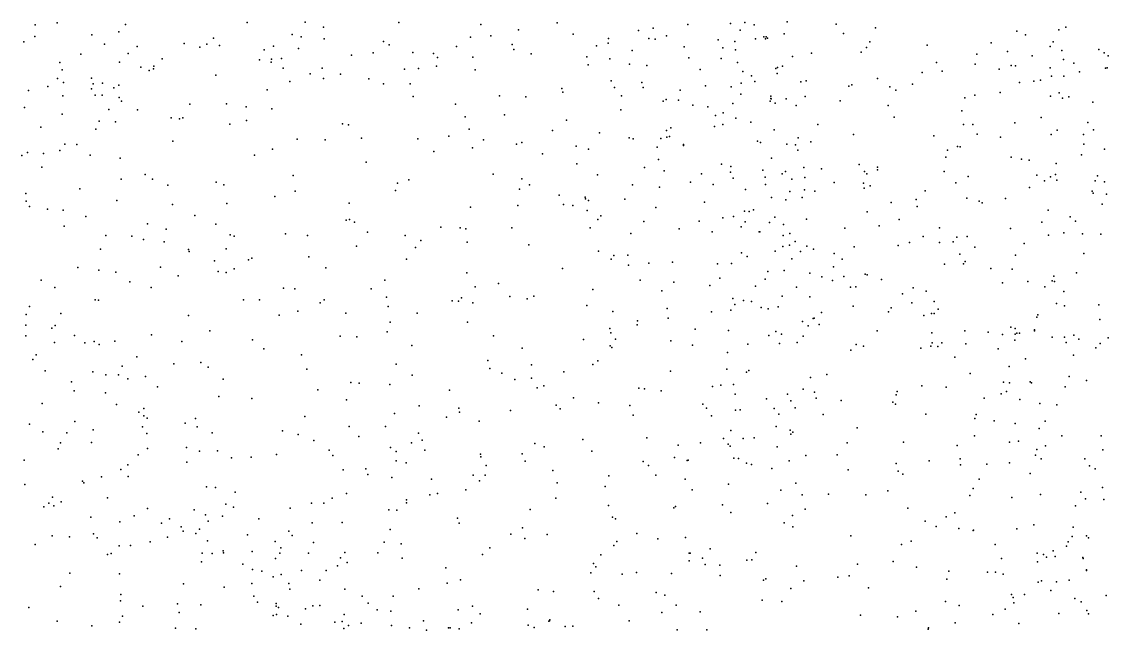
# Model space of a CAD drawing. Header units: metres. Extents: x -25 to 25, y -27.7 to 27.8.
# Drawn here: x -0.187 to 2.907, y 10.421 to 12.155 of the extents above; entities that cross this region are included whole.
import ezdxf

# ---------------------------------------------------------------- set-up
doc = ezdxf.new("R2010")
doc.units = ezdxf.units.M

msp = doc.modelspace()

# ---------------------------------------------------------------- linework, layer by layer
for p in [(-0.1491, 12.1461, -9.0563), (-0.0858, 12.1513, 14.4848), (0.1088, 12.1471, 15.754), (0.4555, 12.1531, 0.6194), (0.6204, 12.1534, 2.5791), (0.6721, 12.139, -26.1298), (0.8869, 12.1522, 0.5096), (1.1203, 12.1472, -9.054), (1.2281, 12.1315, -24.8738), (1.3376, 12.1518, -9.0175), (1.5697, 12.1297, 3.0662), (1.6114, 12.1363, 23.1359), (1.7097, 12.147, -9.1907), (1.8311, 12.1494, 20.9951), (1.8588, 12.1308, -0.2202), (1.8727, 12.1531, -0.6643), (1.8988, 12.146, -0.8739), (1.9929, 12.1549, 0.3229), (2.1326, 12.148, -1.5584), (2.2447, 12.1374, -9.3512), (2.7669, 12.1319, 6.6266), (2.7869, 12.139, 15.1089), (-0.1494, 12.1127, -20.3454), (0.0128, 12.1176, 18.5155), (0.0892, 12.1259, 0.757), (0.3594, 12.1078, 11.3872), (0.5835, 12.1188, 18.7085), (0.6093, 12.1116, 24.1198), (0.6747, 12.1063, 11.5501), (1.0912, 12.1113, 2.2984), (1.1494, 12.1149, 19.2014), (1.3834, 12.1199, 12.7898), (1.484, 12.1075, -8.1028), (1.5989, 12.1071, 13.8901), (1.6173, 12.1056, -9.3798), (1.6496, 12.1144, 14.0607), (1.7961, 12.1036, -7.707), (1.8438, 12.0988, -25.9786), (1.903, 12.1066, 19.9242), (1.9261, 12.1122, 20.6459), (1.9311, 12.1066, -9.5612), (1.9327, 12.1119, 0.4199), (1.9374, 12.1079, 14.6298), (1.9846, 12.1205, 20.4154), (2.1537, 12.1217, 14.8631), (2.6473, 12.1282, 3.9223), (2.6715, 12.1173, 2.6683), (-0.1812, 12.0977, -26.1024), (0.0486, 12.0909, 16.0182), (0.1415, 12.084, -25.3594), (0.2756, 12.0924, -26.1762), (0.3201, 12.0823, -24.0749), (0.3406, 12.0906, 7.2906), (0.3761, 12.0873, 24.2612), (0.5034, 12.0752, -25.624), (0.5302, 12.085, 7.5179), (0.6014, 12.0788, -9.0234), (0.843, 12.0984, 23.9794), (0.8594, 12.0889, 18.8593), (1.0509, 12.0846, 19.0597), (1.2096, 12.0896, 12.6667), (1.215, 12.0756, -8.8003), (1.4497, 12.0864, -8.8187), (1.4835, 12.0936, 23.4932), (1.552, 12.0725, 13.7162), (1.6998, 12.0833, 0.329), (1.8096, 12.0809, 2.4606), (1.8461, 12.0752, 3.1086), (2.204, 12.0685, -9.1185), (2.2193, 12.0813, 3.285), (2.2288, 12.098, 2.5552), (2.3914, 12.0885, 0.8768), (2.5738, 12.0946, -24.9587), (2.6205, 12.0696, 15.0584), (2.7419, 12.084, 4.7573), (2.7509, 12.0979, 6.4117), (2.7751, 12.0727, 1.1255), (2.8809, 12.0758, -10.1613), (-0.0783, 12.0391, 14.7364), (-0.0187, 12.0622, -21.4689), (0.0915, 12.0396, -25.9748), (0.116, 12.0648, 15.5114), (0.2129, 12.0494, 24.3593), (0.4904, 12.0465, -25.9812), (0.5233, 12.0396, 24.2288), (0.5244, 12.0483, -10.1087), (0.5529, 12.05, -8.3391), (0.752, 12.0598, 11.7224), (0.8141, 12.0661, -8.3783), (0.9271, 12.0674, 2.7432), (0.9859, 12.064, -8.8907), (0.9974, 12.0527, 23.9245), (1.0979, 12.0543, -9.4359), (1.264, 12.0631, 2.2779), (1.4223, 12.0548, 0.3637), (1.4878, 12.0487, 2.3149), (1.7128, 12.052, 22.4848), (1.8053, 12.05, 14.3718), (1.8511, 12.0386, 22.0815), (2.0085, 12.0559, -9.0185), (2.0623, 12.0652, -26.1686), (2.4184, 12.0391, 14.9897), (2.5329, 12.0623, -9.4031), (2.691, 12.0575, 4.4512), (2.7795, 12.0474, -9.8411), (2.8959, 12.0658, -5.2934), (2.9072, 12.0579, -6.7358), (-0.0721, 12.0182, -25.1576), (0.1524, 12.0253, 11.6081), (0.176, 12.0163, -8.2932), (0.1882, 12.021, -25.6779), (0.189, 12.0287, -23.7755), (0.5577, 12.0229, 11.4669), (0.6341, 12.0067, -9.9041), (0.669, 12.0221, 0.482), (0.9036, 12.0196, 2.5115), (0.9435, 12.0212, 12.4124), (0.9943, 12.0286, -8.6343), (1.1047, 12.0177, 12.5754), (1.4258, 12.0319, 19.4836), (1.5443, 12.0336, 13.4326), (1.5935, 12.0301, 19.5994), (1.745, 12.0192, 22.3296), (1.8667, 12.0133, -0.4716), (1.9607, 12.0213, -10.2685), (1.9643, 12.0073, 21.8655), (1.9658, 12.0248, 20.0889), (1.9793, 12.0278, 21.456), (2.3778, 12.0102, -2.0016), (2.4346, 12.014, 3.4179), (2.5285, 12.0343, -2.3656), (2.5966, 12.0195, -7.2666), (2.6312, 12.0301, 3.7116), (2.6433, 12.029, -2.7674), (2.7422, 12.0232, 4.5936), (2.8092, 12.0365, -25.0122), (2.8258, 12.0124, -26.1223), (2.8994, 12.023, 0.4594), (2.9041, 12.0233, 15.0363), (-0.0848, 11.993, 16.214), (-0.0681, 11.9821, -25.7702), (0.0116, 11.9939, 11.9672), (0.0167, 11.9779, 14.9529), (0.0432, 11.9801, -21.087), (0.3655, 12.0025, -8.9703), (0.577, 11.9846, -24.2935), (0.6728, 11.9929, -8.5647), (0.7206, 12.0054, 18.7758), (0.8017, 11.9925, 12.1285), (0.8438, 11.9776, -24.5303), (0.9193, 11.9783, -9.6062), (1.4914, 11.9862, -25.1473), (1.5791, 11.9815, 13.0259), (1.8619, 11.9798, 0.2374), (1.8914, 12.0008, 20.9237), (1.9005, 11.9843, -10.5176), (2.0319, 11.9838, 14.6678), (2.0471, 11.9866, 0.6008), (2.2501, 11.9929, -26.3247), (2.3497, 11.977, 0.2508), (2.6547, 11.9814, -10.4998), (2.6958, 11.9852, -27.2798), (2.7145, 11.9886, -3.2096), (2.7461, 11.9996, 0.3592), (2.781, 11.9999, -3.4745), (-0.1672, 11.9587, 24.5183), (-0.1122, 11.9705, 12.1585), (0.0121, 11.9632, -20.57), (0.0226, 11.9452, 15.8085), (0.0417, 11.9457, -20.844), (0.0754, 11.9667, 24.4711), (0.0893, 11.9743, 15.3273), (0.5125, 11.9604, -8.7749), (1.1737, 11.944, 2.8584), (1.3516, 11.9649, 12.7481), (1.3545, 11.9544, 23.7898), (1.5009, 11.9675, 23.6433), (1.5831, 11.9677, 13.2086), (1.6884, 11.9597, 3.0723), (1.7601, 11.9726, 22.7611), (1.8333, 11.9696, -9.861), (1.8608, 11.948, -10.7465), (2.1684, 11.971, 14.7859), (2.1772, 11.9746, 0.249), (2.2855, 11.9697, -10.6335), (2.302, 11.9594, -7.4847), (2.5273, 11.9459, 2.6988), (2.5994, 11.9529, 3.5642), (2.7675, 11.9518, 4.2679), (-0.0699, 11.9436, -25.3604), (0.091, 11.9394, 11.8158), (0.0977, 11.9289, -23.539), (0.2916, 11.9204, 0.5585), (0.3958, 11.921, 24.3865), (0.9277, 11.9418, 0.3828), (1.0485, 11.9195, 2.5983), (1.2488, 11.9408, 0.3416), (1.5215, 11.9438, 0.3164), (1.6397, 11.9289, -25.8986), (1.6481, 11.9328, -7.8829), (1.6833, 11.9309, -9.6839), (1.7245, 11.9168, 23.3449), (1.8386, 11.9221, 22.1852), (1.9441, 11.9283, 20.6779), (1.9462, 11.9365, 21.1241), (1.9467, 11.943, -0.9293), (1.9471, 11.9348, -7.6401), (1.9589, 11.9224, 3.1045), (1.9904, 11.935, 20.2651), (2.0185, 11.9159, 21.6055), (2.0439, 11.9421, -1.1208), (2.1443, 11.9297, 3.1698), (2.281, 11.9166, -1.6618), (2.4992, 11.9384, -9.1456), (2.7431, 11.9432, 3.8967), (2.7766, 11.9375, 4.0873), (2.7947, 11.9409, -7.0814), (2.8639, 11.9255, 6.2153), (-0.1791, 11.9108, 18.4964), (-0.0722, 11.8913, 16.0285), (0.0609, 11.9052, -8.7622), (0.1429, 11.9041, -8.48), (0.4521, 11.9124, 0.4948), (0.5253, 11.9067, 18.7002), (1.0757, 11.884, 2.4274), (1.1881, 11.8896, 2.3092), (1.5191, 11.9041, -8.4279), (1.7672, 11.912, 14.2285), (1.7891, 11.8878, 23.1537), (1.8106, 11.8952, 0.2659), (2.2974, 11.8825, -8.9687), (2.4906, 11.9007, -26.9387), (-0.1326, 11.8546, -20.2888), (0.0336, 11.8711, 15.5346), (0.0798, 11.87, 18.5443), (0.2388, 11.8814, 18.5866), (0.2622, 11.8781, -8.6676), (0.2719, 11.8813, 11.5946), (0.4053, 11.8634, -23.9946), (0.4531, 11.8734, 11.5398), (0.727, 11.8643, 11.7414), (0.7435, 11.8608, -24.3729), (1.3648, 11.8747, -24.9919), (1.662, 11.8525, -8.6072), (1.7862, 11.856, 2.4082), (1.8097, 11.8623, 22.9028), (1.8469, 11.8801, 0.0328), (1.8898, 11.8685, 19.9344), (2.0805, 11.8623, -8.87), (2.4954, 11.8621, -2.1553), (2.5219, 11.8622, 3.3672), (2.6413, 11.867, -27.5503), (2.7164, 11.8816, 6.432), (2.8493, 11.868, 0.3593), (0.024, 11.8487, 15.2386), (0.5972, 11.8207, 24.3346), (0.781, 11.8229, 24.2142), (0.9416, 11.821, 18.9941), (1.0296, 11.8285, 12.4869), (1.0873, 11.8492, -24.6892), (1.3243, 11.8454, 2.9495), (1.4587, 11.8385, 3.0383), (1.5427, 11.8238, -10.8027), (1.5547, 11.8216, -8.1419), (1.6331, 11.8221, 13.5482), (1.6495, 11.8453, 13.793), (1.6504, 11.8258, -10.4375), (1.6583, 11.8277, 0.2784), (1.9555, 11.8465, 20.8907), (2.0238, 11.8238, 21.7608), (2.1823, 11.8339, 14.7125), (2.4108, 11.8298, 2.6941), (2.5345, 11.8342, 1.0812), (2.6006, 11.8255, -26.6932), (2.7446, 11.8337, 3.7098), (2.7623, 11.8461, -26.3189), (2.837, 11.834, 4.35), (2.8658, 11.8471, 2.7686), (-0.0644, 11.8059, -21.5224), (-0.0297, 11.8054, -10.0584), (0.2433, 11.8148, 24.531), (0.5268, 11.7915, 0.4186), (0.6773, 11.8181, 18.786), (1.0969, 11.7957, 24.0441), (1.1284, 11.8182, 0.3107), (1.2221, 11.8058, 19.3217), (1.2373, 11.8104, 2.7288), (1.3917, 11.8001, 12.7313), (1.4272, 11.7913, -25.3546), (1.6226, 11.7977, -9.8726), (1.6973, 11.8026, 13.0511), (1.6978, 11.8053, 23.5484), (1.9081, 11.8149, 14.378), (1.9168, 11.8108, -0.5896), (1.9924, 11.8064, 20.4067), (2.017, 11.8045, 21.3383), (2.0604, 11.8128, 2.5213), (2.4783, 11.7989, -7.5071), (2.4856, 11.7983, 0.2298), (2.8379, 11.8064, 4.1696), (2.8969, 11.7916, -3.3015), (-0.1869, 11.7735, 16.1575), (-0.17, 11.782, 24.6763), (-0.1249, 11.7798, 12.1784), (-0.0781, 11.788, 15.7501), (0.0084, 11.7748, 24.6411), (0.0935, 11.7663, -20.3971), (0.4757, 11.775, 24.4412), (0.9867, 11.7855, -9.787), (1.2961, 11.7787, 2.3195), (1.6262, 11.7626, -10.1812), (1.9483, 11.7659, 20.1381), (2.0231, 11.7886, 0.2306), (2.4451, 11.7686, -26.4626), (2.4495, 11.789, 14.8594), (2.6313, 11.7688, 14.8978), (2.6606, 11.7636, -10.5493), (2.6822, 11.7607, 0.2618), (2.8315, 11.7753, -9.8013), (-0.1301, 11.7406, -23.347), (0.794, 11.7546, 12.0546), (1.3936, 11.7497, -9.7763), (1.5867, 11.7393, 23.7545), (1.643, 11.7298, 3.0545), (1.8063, 11.7486, 23.3064), (1.8325, 11.7421, 14.1497), (1.9241, 11.7315, -8.7458), (1.9883, 11.7283, 20.5994), (2.0403, 11.7399, 14.4871), (2.0911, 11.7359, -1.0003), (2.198, 11.7482, 2.582), (2.2134, 11.7281, -1.2192), (2.2502, 11.7324, 0.8439), (2.2504, 11.7404, -7.5942), (2.4399, 11.7277, -1.9004), (2.7593, 11.7507, 6.3094), (0.0959, 11.7063, -23.498), (0.1647, 11.7192, 11.7408), (0.1853, 11.7065, -20.7082), (0.367, 11.6979, 24.5672), (0.5864, 11.7165, -24.1847), (0.9151, 11.7044, 12.3144), (1.156, 11.7201, 12.5752), (1.2372, 11.707, 0.2829), (1.453, 11.7182, -10.4213), (1.7172, 11.6973, 19.7637), (1.7488, 11.7218, -7.8707), (1.8312, 11.7259, 22.3054), (1.8392, 11.7088, 22.9142), (1.9306, 11.7124, -26.2995), (1.9783, 11.7217, -7.6896), (2.0058, 11.7059, 21.0681), (2.0437, 11.7112, 21.609), (2.2197, 11.7211, 3.0432), (2.5083, 11.7135, 2.7584), (2.7037, 11.718, 2.7852), (2.7258, 11.7014, -9.4968), (2.7429, 11.7125, -7.4327), (2.757, 11.7196, 3.4867), (2.7612, 11.7037, 6.6973), (2.8701, 11.7018, 0.3351), (2.8768, 11.7161, 14.8858), (2.8965, 11.6988, 1.3619), (-0.0214, 11.6791, 18.5651), (0.2289, 11.6891, 18.6239), (0.3884, 11.6903, 0.4403), (0.5919, 11.6717, 0.3353), (0.8772, 11.6736, -10.3111), (0.8836, 11.6953, 24.2115), (1.2305, 11.6782, -24.9527), (1.2595, 11.6901, 24.0191), (1.5521, 11.6905, -11.0501), (1.6294, 11.6834, -8.317), (1.7824, 11.6912, 12.8971), (1.8739, 11.6768, 2.3863), (1.9314, 11.6908, 0.3854), (2.001, 11.6709, 20.8397), (2.0422, 11.6756, 21.4252), (2.0719, 11.6723, 0.6255), (2.1264, 11.6964, -10.8474), (2.2101, 11.6952, 14.6441), (2.212, 11.6808, 0.1956), (2.2291, 11.6869, -27.0907), (2.3857, 11.6733, -26.6918), (2.4729, 11.6961, 3.1101), (2.6829, 11.6822, 6.5441), (2.8618, 11.6717, 3.7536), (2.8648, 11.6668, -4.7344), (-0.1751, 11.6654, 0.732), (-0.174, 11.6438, 15.4517), (0.0837, 11.6453, -21.378), (0.3969, 11.6365, 11.6023), (0.5342, 11.6566, -10.5335), (0.7453, 11.6378, 18.8595), (1.3436, 11.6609, -20.4489), (1.4178, 11.6553, -25.5766), (1.4182, 11.6503, -10.1224), (1.4275, 11.645, 0.2731), (1.5311, 11.6497, 2.341), (1.7577, 11.6409, 13.692), (1.9479, 11.6538, 22.0904), (1.989, 11.6473, 14.3114), (2.0359, 11.6539, 2.4797), (2.2895, 11.6393, 2.6677), (2.3605, 11.6479, 14.7096), (2.5046, 11.6524, 14.786), (2.5401, 11.6431, -27.7055), (2.5483, 11.6384, 0.2287), (2.6145, 11.6509, 3.1829), (2.8902, 11.6353, 3.9776), (2.9024, 11.6634, -5.0302), (-0.1649, 11.6279, -11.7448), (-0.1133, 11.621, -21.6144), (-0.0685, 11.6177, -11.4229), (0.2425, 11.6336, -10.6505), (1.0913, 11.6264, -10.284), (1.226, 11.6316, 19.3542), (1.3562, 11.634, -25.1859), (1.3827, 11.6309, 2.433), (1.4234, 11.6171, 2.81), (1.6194, 11.6254, -20.2449), (1.8715, 11.6154, 13.0771), (1.8852, 11.6138, 0.1354), (1.8973, 11.619, -0.1357), (2.2209, 11.6136, -26.8725), (2.3627, 11.6286, 1.007), (2.7361, 11.6176, -2.873), (-0.0041, 11.6001, -11.92), (0.1709, 11.579, 24.7298), (0.3056, 11.6029, -20.5622), (0.366, 11.5782, -11.8846), (0.7369, 11.5895, 0.2905), (0.7468, 11.5916, 24.3548), (0.7611, 11.5841, 11.8777), (1.4542, 11.5913, -25.8208), (1.4624, 11.6014, 12.6864), (1.585, 11.586, 23.8316), (1.7428, 11.5867, -26.2042), (1.81, 11.5958, 13.4248), (1.8399, 11.5999, 23.2611), (1.8737, 11.5843, 20.0309), (1.9426, 11.5825, 0.226), (1.9574, 11.5978, 20.2035), (1.9825, 11.5774, 20.3623), (2.0476, 11.592, -0.6319), (2.2553, 11.5735, -26.4991), (2.3121, 11.5916, 2.9402), (2.7183, 11.5836, -9.2959), (2.7989, 11.5986, 14.7925), (2.814, 11.5862, 3.3862), (-0.0656, 11.5721, -10.2913), (0.053, 11.5454, -10.7476), (0.1264, 11.5443, 18.6543), (0.2247, 11.5642, -20.3149), (0.4068, 11.5476, 24.6372), (0.4185, 11.5435, -24.0536), (0.5641, 11.5505, 24.5312), (0.6266, 11.5461, -24.3309), (0.7974, 11.5548, 12.0448), (0.9049, 11.546, -10.5979), (1.0066, 11.5693, -24.6979), (1.0621, 11.5678, 19.1974), (1.078, 11.5643, 12.4638), (1.2086, 11.5675, -10.7485), (1.4321, 11.5677, 2.6055), (1.5478, 11.5517, -26.0092), (1.6854, 11.5648, 12.7619), (1.7789, 11.5563, 23.534), (1.862, 11.5701, 23.0698), (1.9132, 11.5558, 22.2109), (1.915, 11.5566, 13.2683), (1.9818, 11.5455, 12.9413), (2.0005, 11.551, 21.9756), (2.1568, 11.5668, 14.4251), (2.38, 11.5426, 2.7473), (2.4271, 11.5675, -7.6392), (2.5057, 11.5433, -8.9036), (2.6293, 11.5661, 14.7367), (2.7374, 11.5463, 0.2782), (2.7805, 11.5529, 2.7987), (2.8336, 11.5502, -9.6606), (2.8343, 11.5506, 6.1966), (2.886, 11.5495, -10.4005), (0.1596, 11.5348, -11.3752), (0.2187, 11.5281, -10.9367), (0.7663, 11.5154, -24.491), (0.9346, 11.512, 19.0777), (0.9498, 11.5318, 12.3199), (1.0817, 11.5269, 0.2697), (1.257, 11.5196, 0.2695), (1.9808, 11.5147, -11.0939), (1.9997, 11.5185, 14.028), (2.0153, 11.5284, 20.6725), (2.0486, 11.5154, 21.3285), (2.1838, 11.5135, -27.4214), (2.309, 11.5172, -27.6011), (2.3413, 11.5262, 14.5666), (2.4263, 11.5258, -1.2111), (2.4657, 11.5275, -1.9726), (2.4762, 11.5414, -10.6263), (2.527, 11.5128, -2.4905), (2.6675, 11.5229, -9.0999), (0.037, 11.5069, 11.8549), (0.2876, 11.506, -11.5821), (0.2895, 11.5003, 18.7038), (0.3951, 11.5075, -10.7758), (0.4687, 11.4812, 0.359), (0.6304, 11.485, 18.8268), (1.4553, 11.5007, 19.5933), (1.4996, 11.4889, 23.9265), (1.5391, 11.49, -11.275), (1.8632, 11.4963, 22.8859), (1.8791, 11.486, -7.9578), (1.9585, 11.501, 13.7994), (2.0306, 11.5002, 20.8959), (2.0675, 11.5069, 21.5312), (2.127, 11.4948, 14.2613), (2.4847, 11.4926, -19.731), (2.6435, 11.4901, 6.6227), (2.8381, 11.4946, 3.2561), (-0.0274, 11.455, 0.607), (0.208, 11.4554, 0.4792), (0.3617, 11.4738, -20.8671), (0.4179, 11.4506, 11.6246), (0.4585, 11.4768, -20.4575), (0.6795, 11.4534, 11.773), (0.9087, 11.4779, 24.2679), (1.3534, 11.452, -20.2556), (1.4913, 11.4784, 0.2621), (1.5414, 11.4616, 2.7786), (1.5987, 11.467, 2.4027), (1.6666, 11.4693, 19.7978), (1.7947, 11.4648, -11.2737), (1.8347, 11.4657, 22.5735), (2.0058, 11.4792, 13.4676), (2.1248, 11.4566, -7.806), (2.1498, 11.478, -8.6855), (2.4407, 11.4644, -2.2164), (2.495, 11.4647, 0.2201), (2.5003, 11.4715, -1.7041), (2.5734, 11.4521, 1.2503), (2.6337, 11.4495, -2.7167), (-0.1313, 11.4183, 11.9845), (0.0327, 11.4466, -21.5437), (0.0813, 11.4411, -20.2172), (0.2587, 11.4308, 24.789), (0.3725, 11.4429, -21.1227), (0.3956, 11.44, -24.4283), (0.8474, 11.4181, -24.6808), (1.0811, 11.4395, -20.6122), (1.5743, 11.4183, -20.1199), (1.8009, 11.4246, 0.2263), (1.9305, 11.4213, -20.1284), (1.9381, 11.443, -8.4816), (1.9848, 11.4456, 2.8695), (2.0571, 11.4382, 21.7593), (2.0913, 11.4281, 13.6371), (2.1539, 11.4288, 14.1), (2.2154, 11.4352, 13.1586), (2.2207, 11.4339, 0.1799), (2.2615, 11.4205, -19.7274), (2.7527, 11.4303, 14.6456), (2.8172, 11.4393, -9.438), (-0.0924, 11.3973, -12.2538), (0.1209, 11.4139, 11.739), (0.1821, 11.3977, -24.0726), (0.5582, 11.3959, -11.6792), (0.5908, 11.3936, -20.647), (0.8085, 11.3936, 12.0621), (1.1043, 11.3995, 12.4406), (1.1713, 11.4091, -20.895), (1.4397, 11.3921, 12.6335), (1.6358, 11.3877, 23.8044), (1.6702, 11.4127, 2.9277), (1.7724, 11.4031, -26.4002), (1.9031, 11.401, -8.1531), (2.0196, 11.3989, 20.5872), (2.1219, 11.4175, 0.818), (2.1732, 11.3987, 12.835), (2.1886, 11.3997, 13.5155), (2.3521, 11.3968, -20.0101), (2.3888, 11.3872, -7.7886), (2.6063, 11.4105, 14.5756), (2.6779, 11.4143, 6.376), (2.7265, 11.3991, -10.4543), (2.7473, 11.4169, 3.0054), (2.7543, 11.415, 6.8432), (0.0218, 11.3624, 18.7361), (0.032, 11.3614, 24.8807), (0.445, 11.3626, -11.2241), (0.4903, 11.3628, 18.8055), (0.6747, 11.3627, -10.9012), (0.852, 11.37, -20.6333), (1.0386, 11.3591, -11.0029), (1.0566, 11.3589, 19.2564), (1.0656, 11.3684, 0.2707), (1.2031, 11.3721, -11.1675), (1.2527, 11.3653, 0.2659), (1.2715, 11.3731, -25.1363), (1.8385, 11.3659, 22.7833), (1.8684, 11.3605, -26.7083), (1.8913, 11.358, 2.4297), (1.979, 11.3731, 20.3462), (2.0574, 11.3705, -27.0905), (2.3212, 11.3798, 14.2887), (2.4112, 11.3573, 13.2559), (2.781, 11.386, 6.2498), (-0.1646, 11.3431, 21.361), (0.5996, 11.3297, -11.403), (0.6629, 11.354, 0.3061), (0.8562, 11.3432, -20.9627), (1.0981, 11.3541, -24.9395), (1.4221, 11.3464, 19.6081), (1.4964, 11.3294, 23.9338), (1.6513, 11.3373, -26.5751), (1.7773, 11.3285, 23.5794), (1.8328, 11.333, -19.929), (1.8439, 11.3488, 23.2315), (1.9191, 11.3409, 22.2654), (1.9385, 11.3369, 20.1996), (1.9675, 11.3424, -0.0486), (2.0911, 11.3261, -11.042), (2.1811, 11.3441, 2.6516), (2.2816, 11.3278, 1.0545), (2.2888, 11.3398, 13.8309), (2.3483, 11.3535, 13.5524), (2.423, 11.3359, -27.9035), (2.76, 11.3521, 1.377), (2.7825, 11.3454, 0.3346), (2.8808, 11.3486, -3.1352), (-0.1738, 11.3207, 21.6354), (-0.0752, 11.3233, 11.8257), (0.2877, 11.3182, 0.4644), (0.546, 11.3188, -24.7126), (0.7362, 11.3246, -11.5929), (0.8621, 11.2989, 0.2877), (0.9389, 11.3244, 19.1483), (1.0823, 11.2984, 24.1822), (1.5663, 11.3028, 12.6431), (1.6539, 11.3097, -26.8632), (2.0365, 11.301, 20.7901), (2.0667, 11.3094, -8.3057), (2.0698, 11.3106, 21.3956), (2.382, 11.3179, 14.1443), (2.4039, 11.3238, -19.4882), (2.4117, 11.3231, 13.7335), (2.7044, 11.3126, 14.4509), (2.707, 11.3198, -20.0508), (2.8832, 11.3059, 14.4684), (-0.1753, 11.2899, -20.0442), (-0.1007, 11.2821, 20.6243), (-0.0921, 11.2896, 21.1926), (0.3485, 11.2745, 24.8218), (0.8541, 11.2708, -11.27), (1.4877, 11.2804, -26.4125), (1.4907, 11.2685, 0.2449), (1.5661, 11.2908, 19.7432), (1.7307, 11.2785, 19.9053), (1.8255, 11.2749, -26.9923), (1.9602, 11.272, 2.8336), (1.977, 11.2647, -11.2543), (2.0526, 11.2882, -27.3205), (2.0845, 11.2919, 21.5883), (2.249, 11.2744, -0.4633), (2.4053, 11.268, 12.8542), (2.4992, 11.2743, 13.083), (2.5649, 11.2703, -10.5706), (2.6065, 11.2634, 6.7311), (2.6298, 11.2841, 13.7671), (2.6418, 11.2811, 0.267), (2.6418, 11.2645, 13.9325), (2.6469, 11.267, 14.2465), (2.6543, 11.2673, -9.0093), (2.6972, 11.2767, 6.9194), (2.6973, 11.2738, -1.2442), (-0.1756, 11.2601, -23.8103), (-0.094, 11.2407, 0.6633), (-0.0365, 11.2605, -24.015), (-0.0073, 11.2402, 20.8436), (0.0195, 11.2437, 21.5805), (0.0334, 11.235, 21.2703), (0.078, 11.245, -24.4039), (0.1831, 11.2631, -12.1889), (0.2694, 11.2435, -21.5017), (0.47, 11.2485, -21.4069), (0.7195, 11.2592, -20.464), (0.7676, 11.2566, 24.5107), (1.1568, 11.26, -11.4093), (1.4126, 11.2493, -25.6382), (1.5045, 11.2506, -26.1095), (1.6619, 11.2452, -20.4449), (1.7233, 11.2328, 2.5559), (1.8813, 11.2358, 12.6642), (1.9411, 11.261, 0.1401), (1.9713, 11.2381, 0.7046), (2.0214, 11.2404, 20.5692), (2.0389, 11.2591, 21.9301), (2.1894, 11.2355, -20.0909), (2.4062, 11.2398, -0.61), (2.4332, 11.2398, 0.2151), (2.5018, 11.2368, -20.0622), (2.641, 11.2472, 13.2737), (2.7475, 11.2557, 13.5033), (2.7827, 11.2557, 13.7494), (2.7871, 11.2405, 14.0766), (2.8091, 11.2616, 14.3201), (2.8234, 11.2504, -19.7689), (2.8842, 11.2384, -10.2277), (2.9074, 11.254, -4.625), (-0.1457, 11.2053, -12.494), (0.5028, 11.2228, -20.4175), (0.6097, 11.2056, 24.6814), (0.9243, 11.2323, -24.8841), (1.2381, 11.225, -26.7563), (1.4888, 11.2312, -20.1636), (1.4938, 11.2267, -11.4406), (1.8232, 11.2119, 20.0406), (2.1741, 11.2187, -19.5797), (2.21, 11.2304, 12.6829), (2.374, 11.2247, -2.1301), (2.402, 11.2305, -28.0845), (2.4217, 11.2299, -7.9723), (2.5938, 11.2232, -0.8813), (2.8081, 11.2052, -7.7617), (2.8722, 11.2256, 13.8737), (-0.1555, 11.1926, 24.939), (0.0987, 11.1731, 21.1397), (0.1405, 11.2004, 0.5465), (0.2466, 11.1804, -20.2996), (0.323, 11.1834, 11.5982), (0.8795, 11.1794, -21.3658), (1.1404, 11.19, 0.2913), (1.2645, 11.1774, 24.058), (1.4397, 11.1786, -20.7928), (1.4539, 11.1887, 12.613), (2.4705, 11.1987, -8.6857), (2.6247, 11.1727, -1.4599), (2.6721, 11.1944, -28.1701), (-0.1206, 11.1601, 20.4877), (0.0157, 11.1569, 20.6583), (0.0528, 11.1486, 18.8453), (0.0889, 11.1484, 21.7398), (0.1656, 11.1441, 24.8984), (0.3436, 11.1702, 18.8441), (0.6246, 11.1651, 11.7039), (0.9246, 11.1476, 24.3283), (1.1464, 11.1665, 19.4575), (1.1807, 11.1533, -26.4536), (1.2644, 11.1395, -20.3531), (1.3566, 11.1574, -27.052), (1.6607, 11.159, 12.6572), (1.8214, 11.1648, 22.6798), (1.8774, 11.1565, 0.3396), (1.8835, 11.1613, 22.3738), (2.0593, 11.141, 0.922), (2.1059, 11.1493, 2.7108), (2.5141, 11.1527, -1.6521), (2.7965, 11.1437, 13.2806), (-0.045, 11.1287, -21.7949), (0.1152, 11.1375, 20.9799), (0.1997, 11.1146, 21.5508), (0.3872, 11.1367, -12.0654), (0.7505, 11.1271, 19.0917), (0.7738, 11.1247, -11.875), (0.8618, 11.1207, 12.1786), (1.2171, 11.1352, 12.5204), (1.2808, 11.1114, -11.5383), (1.3, 11.1178, -26.2484), (1.5701, 11.1108, 19.7994), (1.5871, 11.109, -27.2187), (1.7803, 11.1154, 23.4339), (1.8044, 11.1197, 23.1572), (1.8403, 11.121, 2.5383), (2.376, 11.1172, -2.3417), (2.4456, 11.1136, 12.7312), (2.6087, 11.1277, 6.5931), (2.6259, 11.1261, 12.9513), (2.6851, 11.1287, -2.8239), (2.689, 11.1258, 13.1168), (2.7845, 11.1149, 1.4271), (2.8454, 11.1327, 6.2475), (-0.0376, 11.1033, 21.8591), (0.0512, 11.0976, -20.1629), (0.3741, 11.0869, 24.8576), (0.4687, 11.0813, 0.4731), (0.6567, 11.1061, 0.3994), (1.0316, 11.1047, 12.394), (1.3842, 11.0833, 19.6742), (1.634, 11.1031, 0.145), (1.8444, 11.0936, -19.7872), (1.9341, 11.0805, -11.4167), (1.9938, 11.0932, 22.1245), (2.0388, 11.1083, 21.2139), (2.0708, 11.0997, 21.4637), (2.0756, 11.0822, 2.5481), (2.3031, 11.092, 0.1545), (2.3061, 11.1016, -10.8777), (2.5536, 11.0819, -0.5465), (2.602, 11.0948, -19.3298), (2.6174, 11.1011, -7.9909), (2.6551, 11.078, 7.0446), (-0.1289, 11.0669, -24.2934), (0.0834, 11.0639, 0.6382), (0.1611, 11.0527, -24.7527), (0.7384, 11.0771, 24.6172), (0.9447, 11.0607, -11.7604), (1.0576, 11.0534, -20.4403), (1.205, 11.0467, -25.1578), (1.3347, 11.0618, -20.9986), (1.3466, 11.0522, -25.3304), (1.4553, 11.0693, 0.2263), (1.5452, 11.0615, 23.8344), (1.7531, 11.0649, -27.3649), (1.7635, 11.054, 19.9978), (1.8458, 11.0482, -20.2865), (1.8588, 11.0493, -27.6026), (1.9562, 11.053, -27.8949), (2.0034, 11.075, 20.6034), (2.0159, 11.0547, -19.6183), (2.1467, 11.076, 12.69), (2.2941, 11.0711, -0.3248), (2.3015, 11.0649, 12.68), (2.7122, 11.0668, 0.328), (2.7611, 11.0632, -1.0946), (0.1463, 11.0421, 21.8821), (0.1609, 11.0319, 20.7672), (0.1701, 11.0254, 11.5736), (0.3076, 11.0242, 21.4676), (0.6196, 11.0299, -20.4546), (0.8751, 11.0388, 19.2878), (1.0226, 11.028, 19.4473), (1.0596, 11.042, 24.1884), (1.1157, 11.0162, 12.4899), (1.5548, 11.0337, 12.6587), (1.777, 11.0319, 23.2819), (1.9691, 11.0366, 12.6918), (2.0953, 11.0361, 0.0876), (2.3877, 11.0365, 1.2879), (2.5271, 11.0245, 6.8629), (2.5316, 11.0355, 0.2535), (2.5824, 11.0178, -28.3569), (2.7279, 11.0166, -0.8498), (-0.1646, 11.0083, 11.6077), (-0.127, 10.986, 24.9309), (-0.0356, 11.0153, -12.414), (0.0168, 10.9924, 20.4632), (0.1567, 11.0002, -21.6889), (0.2783, 11.0106, 0.5718), (0.3129, 11.0007, -24.8904), (0.5558, 10.9892, 19.0551), (0.7453, 11.0014, 19.1993), (0.849, 11.0015, -20.463), (1.8325, 10.9901, 2.763), (1.9618, 11.0018, 20.4607), (2.0016, 10.9906, 21.0386), (2.0093, 10.9854, 2.6779), (2.1926, 10.9973, -28.2464), (2.6423, 11.0103, 6.4867), (2.7109, 10.9959, 12.8114), (-0.0766, 10.9553, -20.0335), (-0.0583, 10.9832, 22.0276), (0.0119, 10.9562, 11.5617), (0.1694, 10.9811, 18.9645), (0.3559, 10.9837, 11.5732), (0.6002, 10.9788, -11.9352), (0.6447, 10.962, 11.7845), (0.7731, 10.9733, -21.4371), (0.9235, 10.955, 0.4167), (0.9429, 10.9824, 24.3263), (0.9533, 10.9621, -26.8375), (1.4115, 10.9643, -25.8425), (1.5937, 10.969, 23.7055), (1.7462, 10.9545, 22.8551), (1.8121, 10.9676, 22.5106), (1.8672, 10.9671, 22.3626), (1.8991, 10.9696, 0.809), (2.0033, 10.9801, -0.0499), (2.164, 10.9553, -11.3116), (2.3247, 10.9567, -19.1938), (2.526, 10.9753, -8.2982), (2.6259, 10.9567, -8.9144), (2.6521, 10.9599, -10.4687), (2.7747, 10.9745, -19.594), (2.8867, 10.9751, 7.0603), (-0.0828, 10.9381, 0.7392), (0.1711, 10.9388, 24.9013), (0.2824, 10.9417, 21.7507), (0.3192, 10.9314, 20.9758), (0.3702, 10.9318, 21.1905), (0.6891, 10.9336, 11.9329), (0.863, 10.9415, 12.3048), (0.8793, 10.9302, 24.4589), (0.9613, 10.9341, -21.324), (1.1199, 10.923, -11.7213), (1.2386, 10.9233, 19.7001), (1.2748, 10.953, 12.6315), (1.3011, 10.9437, -27.2704), (1.4362, 10.9313, 23.8659), (1.6826, 10.9481, 23.4982), (1.8252, 10.9507, 0.4721), (1.8307, 10.9459, 20.1864), (1.9645, 10.9435, 20.6861), (2.4773, 10.947, -0.3949), (2.7035, 10.9357, 7.1737), (2.729, 10.9467, -1.2983), (2.892, 10.935, 12.9312), (-0.1801, 10.9058, 20.1561), (0.1154, 10.8925, -12.2455), (0.1451, 10.9212, 22.0915), (0.2831, 10.8995, 20.7677), (0.4103, 10.9119, 19.071), (0.4668, 10.9138, -21.5842), (0.5387, 10.9216, 0.5416), (0.6989, 10.9185, -25.1126), (0.879, 10.9035, 19.4822), (0.908, 10.8983, -25.1731), (1.1202, 10.9146, 24.0852), (1.2466, 10.9027, 23.9742), (1.5832, 10.9018, 0.1225), (1.6717, 10.913, 19.9763), (1.708, 10.9048, 23.0154), (1.7107, 10.9057, 23.188), (1.8414, 10.9113, 0.0578), (1.8539, 10.9099, 12.7822), (1.877, 10.8969, 20.3595), (1.8912, 10.8935, 0.1166), (1.999, 10.9039, 0.0636), (2.0458, 10.9187, 21.8059), (2.135, 10.9206, 1.134), (2.3033, 10.8958, -11.1192), (2.3971, 10.9033, -28.4212), (2.3975, 10.9039, -10.8835), (2.4855, 10.9089, -2.6083), (2.4864, 10.8926, 7.0221), (2.5612, 10.8945, -8.7186), (2.6258, 10.898, 12.6363), (2.6997, 10.9195, -0.5853), (2.7164, 10.9096, -19.3688), (2.8411, 10.9089, 0.4702), (0.0956, 10.8792, 20.393), (0.7288, 10.878, -25.4458), (0.7932, 10.8808, 0.482), (0.7985, 10.8651, 24.579), (1.0983, 10.8627, 0.3775), (1.1326, 10.8625, -25.3422), (1.1356, 10.8905, -26.1359), (1.3258, 10.8765, -25.5268), (1.4853, 10.861, -27.4852), (1.5981, 10.89, -20.1703), (1.619, 10.8624, 12.8145), (1.949, 10.8822, -20.2093), (2.1666, 10.8779, -0.1865), (2.3089, 10.8741, 0.1479), (2.3219, 10.8655, -2.1343), (2.6854, 10.8672, -2.8181), (2.8536, 10.8892, 12.6961), (2.8703, 10.8813, -3.0005), (-0.1784, 10.8365, 19.2336), (-0.0137, 10.8457, 19.1146), (-0.0097, 10.8413, 20.2294), (0.0404, 10.8583, -24.7707), (0.1164, 10.8592, 0.7118), (0.8668, 10.8564, -26.6348), (0.9801, 10.8517, 19.6225), (1.1164, 10.8467, -25.5805), (1.3378, 10.8408, 19.7943), (1.4743, 10.8309, 23.7446), (1.7026, 10.8516, 22.7448), (1.8262, 10.8373, -28.0147), (2.0175, 10.8403, 21.4079), (2.5397, 10.8512, -19.1299), (-0.0991, 10.7997, -12.5076), (0.3397, 10.8291, 11.5558), (0.3647, 10.8278, 21.5279), (0.4208, 10.8144, 24.8487), (0.7379, 10.8108, 12.1922), (0.9754, 10.8064, 0.4634), (0.9974, 10.8107, -27.1489), (1.078, 10.8208, -25.9427), (1.7226, 10.8207, -11.5672), (1.9747, 10.8198, 12.8287), (2.036, 10.8063, 21.6139), (2.1102, 10.8083, -19.3601), (2.2174, 10.807, -20.0827), (2.2798, 10.8182, 12.7255), (2.5135, 10.8048, 1.4393), (2.5222, 10.8252, -1.6174), (2.6326, 10.7994, 0.3399), (2.7143, 10.8074, -28.4984), (2.8297, 10.8146, 12.5378), (2.8912, 10.8277, -10.224), (-0.124, 10.7724, 24.8852), (-0.1097, 10.7834, 22.4094), (-0.0954, 10.7756, 0.8176), (-0.0748, 10.787, 20.0733), (0.0578, 10.7978, 22.4906), (0.3939, 10.7797, 20.7583), (0.4158, 10.7716, 0.6783), (0.5773, 10.7687, 11.7582), (0.6386, 10.7829, 11.949), (0.6737, 10.7827, -25.8224), (0.6972, 10.7971, 19.4601), (0.9085, 10.7924, 24.3717), (0.9092, 10.784, -11.8812), (1.3342, 10.7977, 23.8589), (1.4845, 10.7759, 0.1735), (1.6699, 10.7701, 20.1004), (1.6751, 10.7731, -20.5505), (1.8089, 10.7784, 0.7603), (1.9365, 10.7819, 1.0058), (2.3369, 10.7691, -0.2666), (2.8144, 10.7758, -9.1182), (2.8426, 10.7954, 6.2906), (2.8952, 10.7936, 7.1705), (0.0102, 10.7432, 22.6555), (0.1335, 10.7467, 19.2194), (0.171, 10.7681, 22.6093), (0.2343, 10.7385, -21.7512), (0.3046, 10.7644, 19.2136), (0.3363, 10.75, 22.0416), (0.3853, 10.7458, 20.5792), (0.4882, 10.7381, 21.1077), (0.8582, 10.7638, -26.1068), (0.8815, 10.763, 12.4871), (1.0537, 10.7405, 24.0333), (1.2611, 10.7651, -20.4045), (1.4952, 10.7427, -27.6775), (1.5039, 10.7387, 23.5818), (1.8323, 10.7568, 20.5321), (2.0085, 10.7478, 21.8849), (2.044, 10.766, -19.594), (2.4454, 10.744, 0.2375), (2.4702, 10.7552, 6.8493), (0.0926, 10.7301, 0.7962), (0.2107, 10.726, 22.7947), (0.2672, 10.7157, -25.3182), (0.3189, 10.7089, 22.6509), (0.3437, 10.7318, 20.3966), (0.6399, 10.7273, 24.7065), (0.7256, 10.7278, 19.644), (0.862, 10.7084, 0.5165), (1.0584, 10.7259, 19.8084), (1.239, 10.7128, -11.7549), (1.9842, 10.7272, -19.9363), (2.0087, 10.7154, 0.0642), (2.3855, 10.7315, -18.9867), (2.4175, 10.7167, -1.8002), (2.4816, 10.7113, -28.5478), (2.6466, 10.7101, -8.3361), (2.6951, 10.7211, 7.3799), (2.8079, 10.7145, -0.5719), (-0.1006, 10.6897, 19.4532), (-0.0507, 10.6874, 19.8563), (0.0178, 10.696, 19.3264), (0.0277, 10.6838, 11.4821), (0.2281, 10.6858, 20.1031), (0.2726, 10.7035, -12.1549), (0.3085, 10.6967, -25.6267), (0.4559, 10.6925, -25.8124), (0.5737, 10.7035, 0.6597), (0.5834, 10.6913, 19.5672), (1.2056, 10.6945, 0.3627), (1.2457, 10.6825, -27.4968), (1.3093, 10.6935, 19.915), (1.5647, 10.6962, 22.8068), (1.6242, 10.6817, 22.625), (1.7036, 10.6853, 20.3164), (2.1744, 10.6901, -19.0612), (2.5222, 10.7053, 7.3808), (2.5234, 10.7059, 6.6946), (2.8044, 10.6882, -1.2914), (2.8453, 10.6901, 18.0671), (2.8511, 10.6846, -19.5213), (-0.1485, 10.6656, 22.8215), (0.0904, 10.6614, 23.0902), (0.1225, 10.6628, 19.944), (0.1793, 10.6728, -25.0663), (0.3417, 10.6753, 22.9003), (0.3865, 10.647, 22.1773), (0.4697, 10.6457, 20.1604), (0.535, 10.6741, 20.8694), (0.5506, 10.656, 19.735), (0.6442, 10.6707, 12.1618), (0.8448, 10.6715, -20.4498), (0.8935, 10.6672, -21.3115), (1.1461, 10.6559, 12.7768), (1.4991, 10.6624, 20.0542), (1.5075, 10.674, 23.3472), (1.7734, 10.6531, 20.9328), (2.3188, 10.6656, -11.4187), (2.3457, 10.6747, 12.7292), (2.5853, 10.6648, -10.6756), (2.7505, 10.6476, 17.3613), (2.7889, 10.6605, 17.0932), (2.7932, 10.6726, 17.8222), (0.0572, 10.6365, 19.5883), (0.068, 10.6394, 19.7658), (0.3251, 10.6163, 23.1776), (0.3266, 10.6404, 19.5146), (0.3553, 10.6393, 19.8916), (0.3874, 10.6418, 21.9112), (0.5354, 10.6253, 20.3681), (0.5482, 10.6403, 20.0065), (0.63, 10.6402, -21.5516), (0.7205, 10.6277, -26.2664), (0.7335, 10.642, -26.5212), (0.7396, 10.6141, -27.1558), (0.827, 10.6417, 24.4351), (0.8962, 10.626, 19.9277), (1.1253, 10.6363, 23.8537), (1.4619, 10.6362, 12.9323), (1.7134, 10.6407, 20.4864), (1.7138, 10.6185, 20.6654), (1.717, 10.6408, 0.5584), (1.7515, 10.6265, 22.3253), (1.8781, 10.6208, 22.0958), (1.8921, 10.6214, 12.9702), (1.9039, 10.6424, 21.3442), (2.2947, 10.6165, 1.3822), (2.6037, 10.6249, 1.5365), (2.7045, 10.641, -20.0933), (2.7057, 10.616, 6.3772), (2.7232, 10.6371, -8.8413), (2.7313, 10.6295, -19.1712), (2.7558, 10.6313, 0.4968), (2.8351, 10.6282, 18.2868), (2.8361, 10.6251, 1.5933), (-0.0499, 10.5832, 23.2049), (0.4428, 10.6091, 22.4519), (0.4704, 10.5938, 23.0155), (0.4968, 10.5894, 22.6377), (0.6099, 10.5911, 20.5155), (0.6803, 10.5909, 24.5987), (0.7119, 10.6043, 20.1156), (1.0208, 10.5992, -11.8602), (1.4342, 10.5847, 23.2215), (1.4416, 10.6107, -20.9695), (1.4476, 10.6017, 23.0674), (1.5638, 10.5856, -27.9498), (1.6635, 10.583, 13.0071), (1.7592, 10.6081, 21.0834), (1.8009, 10.6068, 0.0688), (2.0192, 10.6034, -0.0511), (2.193, 10.6096, -19.993), (2.3614, 10.6002, -2.2561), (2.4535, 10.5895, 0.2653), (2.5633, 10.5861, -1.6475), (2.5864, 10.5865, 12.5845), (2.8451, 10.5935, 12.4398), (2.8453, 10.5912, 16.7356), (0.0917, 10.582, 24.8084), (0.2735, 10.5528, -20.2528), (0.4681, 10.5545, 11.7434), (0.5294, 10.5729, 22.8742), (0.5524, 10.5802, 21.3291), (0.574, 10.5544, 12.0248), (0.6624, 10.5634, 21.1303), (1.0244, 10.5549, -27.4748), (1.0631, 10.565, 20.0364), (1.5234, 10.5804, 0.1687), (1.8018, 10.5772, 0.2351), (1.9259, 10.5638, 21.5242), (1.9326, 10.5677, 21.9071), (2.0401, 10.5621, 12.9488), (2.1369, 10.5719, -11.5614), (2.1691, 10.5764, -19.612), (2.4474, 10.5661, 12.6621), (2.6078, 10.5807, 6.5213), (2.7075, 10.5577, -8.6435), (2.7175, 10.5619, 17.96), (2.7599, 10.559, -10.501), (2.7961, 10.5634, -2.8492), (-0.0768, 10.546, -20.0244), (0.0954, 10.5229, 11.5154), (0.3893, 10.5438, -25.972), (0.5769, 10.5378, -26.7691), (0.7331, 10.5376, 20.7949), (0.9439, 10.539, 23.823), (1.284, 10.536, 23.5177), (1.3275, 10.5315, 12.9188), (1.4436, 10.5313, -20.4401), (1.6203, 10.5284, -11.6816), (1.6447, 10.5209, -20.7711), (2.0038, 10.5397, 0.0831), (2.2246, 10.5419, 0.1473), (2.6315, 10.5231, 17.5833), (2.6686, 10.5227, 7.5765), (2.744, 10.5343, 18.1289), (0.0944, 10.5046, 0.9452), (0.2565, 10.496, 24.7385), (0.3232, 10.4929, 11.6074), (0.4739, 10.5184, 21.9618), (0.4848, 10.5006, -27.1605), (0.5375, 10.4968, 21.4702), (0.538, 10.4897, 23.292), (0.6419, 10.4901, 22.5966), (0.6618, 10.4911, 23.0715), (0.783, 10.5181, 12.5102), (0.7998, 10.498, 24.2512), (0.871, 10.518, 20.1811), (1.4558, 10.5112, 20.2403), (1.5133, 10.4924, 20.4748), (1.6767, 10.4927, 22.2576), (1.9213, 10.5067, -11.6592), (1.978, 10.5026, 1.1389), (2.4438, 10.5026, 7.6379), (2.4827, 10.4912, 6.717), (2.6367, 10.5143, 0.4096), (2.6383, 10.4994, 17.8372), (2.8118, 10.5116, 18.5346), (2.83, 10.5014, -0.413), (2.9013, 10.5202, 18.7836), (-0.1669, 10.4853, -12.4751), (0.1002, 10.4612, -25.661), (0.1579, 10.4894, 23.3495), (0.2618, 10.4717, -12.2356), (0.5288, 10.4633, 11.9012), (0.5391, 10.4659, 0.748), (0.5446, 10.4853, -26.2651), (0.5709, 10.4606, 22.2408), (0.6217, 10.482, -27.3922), (0.7313, 10.4655, 22.8921), (0.8257, 10.4788, 20.6723), (0.8641, 10.475, 20.985), (1.0562, 10.479, 20.1728), (1.0968, 10.4891, 0.4649), (1.1184, 10.4672, 23.5132), (1.2534, 10.4806, 23.0688), (1.6356, 10.4715, 21.1488), (1.745, 10.4733, -28.1875), (2.202, 10.4641, -19.1824), (2.3593, 10.4752, -20.03), (2.5791, 10.4657, 17.287), (2.6142, 10.4809, 17.0162), (2.7669, 10.4684, 0.5269), (2.8459, 10.4768, 7.4489), (2.8511, 10.4673, -20.1894), (-0.0863, 10.4471, 1.0347), (0.0125, 10.4336, -24.9508), (0.0916, 10.4436, -20.1524), (0.6081, 10.4381, 23.5528), (0.7052, 10.4441, 24.368), (0.7252, 10.4454, 23.242), (0.744, 10.4341, 0.6567), (0.7802, 10.4408, -20.4287), (0.8657, 10.4345, 23.0326), (0.9177, 10.4279, 23.4606), (0.9576, 10.4477, 20.3419), (1.0942, 10.4423, -27.6634), (1.2555, 10.4352, -11.6755), (1.2727, 10.4283, 20.7814), (1.3139, 10.4467, -21.0776), (1.316, 10.4478, 0.3204), (1.3172, 10.4503, 20.2991), (1.361, 10.4312, 20.6459), (1.3823, 10.4322, 22.5157), (1.5434, 10.448, 22.3558), (2.3075, 10.4587, 7.3685), (2.3953, 10.4281, 6.8848), (2.4717, 10.4421, -2.425), (2.6527, 10.4404, 16.7847), (0.2506, 10.4266, 23.4635), (0.3085, 10.4251, -26.9752), (0.7306, 10.4257, 23.8963), (0.9654, 10.4208, 22.8502), (1.0283, 10.4275, 20.961), (1.0331, 10.4274, 20.6923), (1.0591, 10.4253, 23.2428), (1.68, 10.4217, 21.3309), (1.7646, 10.4217, 21.9926), (2.3944, 10.4237, 0.2473)]:
    msp.add_point(p)

doc.saveas('drawing.dxf')
